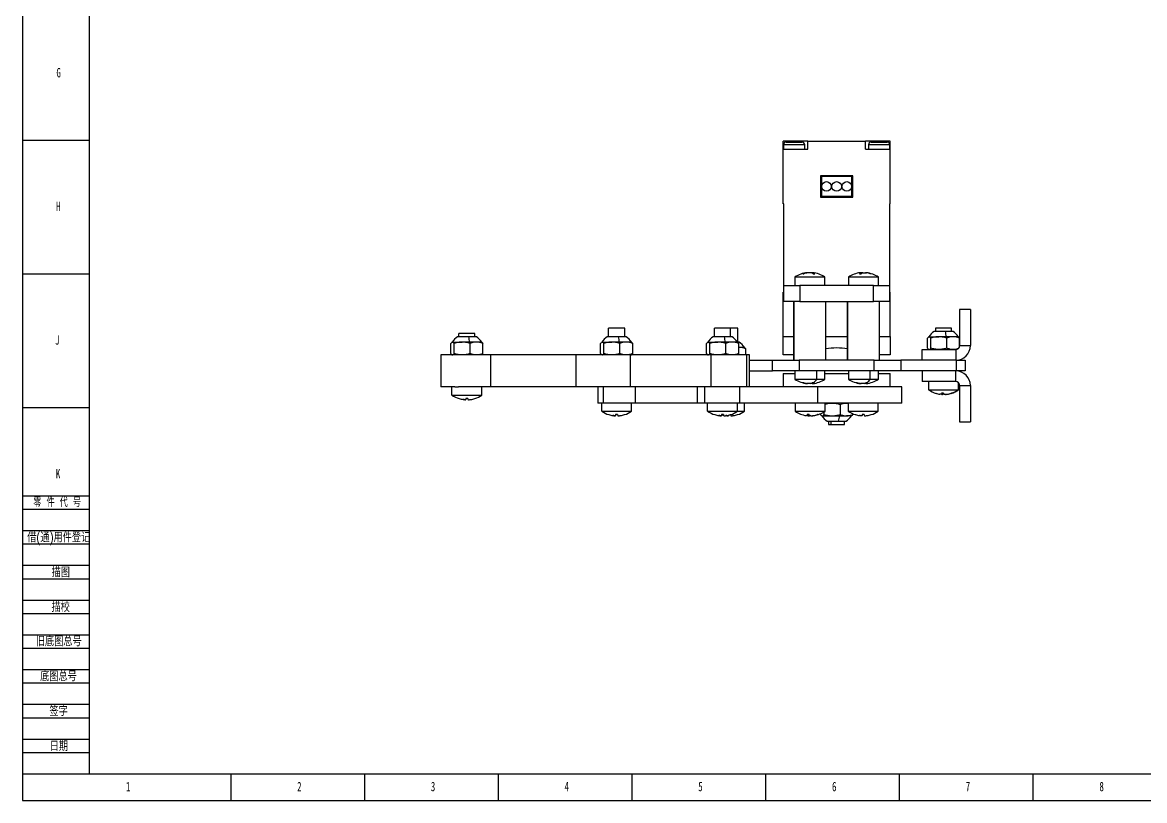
# Model space of a CAD drawing. Header units: millimetres. Extents: x 0 to 841, y 0 to 594.
# Drawn here: x 0 to 419.6, y 0 to 291.1 of the extents above; entities that cross this region are included whole.
import ezdxf

# ---------------------------------------------------------------- set-up
doc = ezdxf.new("R2010")
doc.units = ezdxf.units.MM
doc.layers.add('10', color=7, linetype='Continuous')
doc.layers.add('5', color=7, linetype='Continuous')
doc.styles.add('SLDTEXTSTYLE0', font='TXT', dxfattribs={"width": 0.7, "bigfont": 'bigfont'})
doc.styles.add('SLDTEXTSTYLE2', font='TXT', dxfattribs={"width": 0.614286, "bigfont": 'bigfont'})
doc.styles.add('SLDTEXTSTYLE4', font='TXT', dxfattribs={"width": 0.7})

msp = doc.modelspace()

# ---------------------------------------------------------------- linework, layer by layer
at = {"color": 7, "linetype": 'Continuous', "lineweight": 25}
for p, q in [((284.45, 243.7), (284.45, 246.7)), ((293.69, 246.7), (284.45, 246.7)), ((284.45, 223.2), (284.45, 243.7)), ((284.45, 243.7), (293.69, 243.7)), ((284.53, 245.3), (284.53, 243.7)), ((285.53, 246.3), (285.59, 246.3)), ((285.59, 246.3), (285.59, 246.3)), ((285.59, 246.3), (285.64, 246.3)), ((285.64, 246.3), (287.68, 246.3)), ((287.68, 246.3), (287.68, 246.3)), ((287.68, 246.3), (287.73, 246.3)), ((287.73, 246.3), (291.53, 246.3)), ((292.53, 243.7), (292.53, 245.3)), ((293.69, 243.7), (293.69, 246.7)), ((293.69, 246.7), (315.21, 246.7)), ((315.21, 243.7), (315.21, 246.7)), ((324.45, 246.7), (315.21, 246.7)), ((315.21, 243.7), (324.45, 243.7)), ((316.37, 245.3), (316.37, 243.7)), ((317.37, 246.3), (317.48, 246.3)), ((317.48, 246.3), (319.57, 246.3)), ((319.57, 246.3), (321.17, 246.3)), ((321.17, 246.3), (323.27, 246.3)), ((323.27, 246.3), (323.37, 246.3)), ((324.37, 243.7), (324.37, 245.3)), ((324.45, 243.7), (324.45, 246.7)), ((324.45, 223.2), (324.45, 243.7)), ((298.77, 233.39), (298.45, 233.7)), ((310.45, 233.7), (298.45, 233.7)), ((298.45, 233.7), (298.45, 225.7)), ((310.14, 233.39), (298.77, 233.39)), ((298.77, 233.39), (298.77, 226.02)), ((310.14, 233.39), (310.45, 233.7)), ((310.14, 226.02), (310.14, 233.39)), ((310.45, 225.7), (310.45, 233.7)), ((284.65, 223.2), (284.45, 223.2)), ((284.65, 192.7), (284.65, 223.2)), ((298.77, 226.02), (298.45, 225.7)), ((298.45, 225.7), (310.45, 225.7)), ((298.77, 226.02), (310.14, 226.02)), ((310.14, 226.02), (310.45, 225.7)), ((324.25, 223.2), (324.45, 223.2)), ((324.25, 223.2), (324.25, 192.7)), ((293.53, 197.4), (293.53, 197.5)), ((295.38, 197.5), (295.37, 197.22)), ((313.65, 197.05), (313.63, 197.44)), ((288.85, 195.79), (288.85, 192.7)), ((300.05, 195.79), (288.85, 195.79)), ((291.76, 197.05), (292.15, 197.05)), ((295.68, 197.05), (296.32, 197.05)), ((300.05, 192.7), (300.05, 195.79)), ((308.85, 195.79), (308.85, 192.7)), ((319.63, 195.79), (308.85, 195.79)), ((312.98, 197.05), (313.67, 197.05)), ((317.31, 197.05), (317.03, 197.05)), ((320.05, 195.79), (319.63, 195.79)), ((320.05, 192.7), (320.05, 195.79)), ((284.45, 173.63), (284.45, 190.2)), ((284.65, 190.2), (284.45, 190.2)), ((284.65, 186.7), (284.65, 192.7)), ((284.65, 192.7), (290.65, 192.7)), ((290.65, 192.7), (290.65, 186.7)), ((318.25, 192.7), (290.65, 192.7)), ((318.25, 186.7), (318.25, 192.7)), ((318.25, 192.7), (324.25, 192.7)), ((324.25, 192.7), (324.25, 186.7)), ((324.25, 190.2), (324.45, 190.2)), ((324.45, 173.63), (324.45, 190.2)), ((290.65, 186.7), (284.65, 186.7)), ((288.45, 186.7), (288.45, 164.7)), ((288.46, 164.7), (288.46, 186.7)), ((290.65, 186.7), (318.25, 186.7)), ((300.45, 164.7), (300.45, 186.7)), ((308.45, 186.7), (308.45, 164.7)), ((308.46, 164.7), (308.46, 186.7)), ((324.25, 186.7), (318.25, 186.7)), ((320.45, 164.7), (320.45, 186.7)), ((354.45, 183.7), (350.45, 183.7)), ((350.45, 183.7), (350.45, 170.18)), ((354.45, 183.7), (354.45, 170.18)), ((219.2, 173.47), (219.2, 176.7)), ((225.2, 176.7), (219.2, 176.7)), ((225.2, 173.47), (225.2, 176.7)), ((258.82, 173.47), (258.82, 176.7)), ((264.82, 176.7), (258.82, 176.7)), ((264.82, 173.47), (264.82, 176.7)), ((267.45, 176.7), (264.82, 176.7)), ((267.45, 171.47), (267.45, 176.7)), ((341.45, 176.7), (341.45, 175.47)), ((347.43, 176.7), (341.45, 176.7)), ((347.45, 176.7), (347.43, 176.7)), ((347.45, 175.47), (347.45, 176.7)), ((162.75, 173.47), (162.69, 173.47)), ((166.87, 173.47), (162.75, 173.47)), ((163.22, 173.47), (163.22, 174.7)), ((169.22, 174.7), (163.22, 174.7)), ((169.75, 173.47), (166.87, 173.47)), ((169.22, 173.47), (169.22, 174.7)), ((218.73, 173.47), (218.66, 173.47)), ((222.85, 173.47), (218.73, 173.47)), ((225.73, 173.47), (222.85, 173.47)), ((258.35, 173.47), (258.29, 173.47)), ((262.48, 173.47), (258.35, 173.47)), ((265.36, 173.47), (262.48, 173.47)), ((284.45, 173.63), (288.45, 173.63)), ((284.45, 166.7), (284.45, 173.63)), ((300.45, 173.63), (308.45, 173.63)), ((320.45, 173.63), (324.45, 173.63)), ((324.45, 173.63), (324.45, 166.7)), ((338.46, 173.01), (338.75, 173.37)), ((338.46, 169.19), (338.46, 173.01)), ((338.95, 173.5), (338.84, 173.44)), ((338.86, 173.42), (339.05, 173.5)), ((339.05, 173.5), (338.95, 173.5)), ((339.05, 173.5), (342.63, 173.5)), ((339.64, 169.19), (339.64, 173.01)), ((340.98, 175.47), (340.92, 175.47)), ((345.11, 175.47), (340.98, 175.47)), ((345.47, 173.5), (342.63, 173.5)), ((347.99, 175.47), (345.11, 175.47)), ((348.04, 173.5), (345.47, 173.5)), ((345.63, 169.19), (345.63, 173.01)), ((349.95, 173.5), (348.04, 173.5)), ((350.06, 173.44), (349.95, 173.5)), ((350.45, 170.04), (350.45, 173.01)), ((160.23, 171.01), (160.52, 171.37)), ((160.23, 167.19), (160.23, 171.01)), ((160.72, 171.5), (160.61, 171.44)), ((160.62, 171.42), (160.81, 171.5)), ((160.81, 171.5), (160.72, 171.5)), ((160.81, 171.5), (164.4, 171.5)), ((161.4, 167.19), (161.4, 171.01)), ((167.24, 171.5), (164.4, 171.5)), ((169.8, 171.5), (167.24, 171.5)), ((167.4, 167.19), (167.4, 171.01)), ((171.72, 171.5), (169.8, 171.5)), ((171.83, 171.44), (171.72, 171.5)), ((172.21, 167.19), (172.21, 171.01)), ((216.2, 171.01), (216.5, 171.37)), ((216.2, 167.19), (216.2, 171.01)), ((216.7, 171.5), (216.59, 171.44)), ((216.6, 171.42), (216.79, 171.5)), ((216.79, 171.5), (216.7, 171.5)), ((216.79, 171.5), (220.38, 171.5)), ((217.38, 167.19), (217.38, 171.01)), ((223.22, 171.5), (220.38, 171.5)), ((225.78, 171.5), (223.22, 171.5)), ((223.37, 167.19), (223.37, 171.01)), ((227.7, 171.5), (225.78, 171.5)), ((227.81, 171.44), (227.7, 171.5)), ((228.19, 167.19), (228.19, 171.01)), ((255.83, 171.01), (256.12, 171.37)), ((255.83, 167.19), (255.83, 171.01)), ((256.32, 171.5), (256.21, 171.44)), ((256.23, 171.42), (256.42, 171.5)), ((256.42, 171.5), (256.32, 171.5)), ((256.42, 171.5), (260, 171.5)), ((257.01, 167.19), (257.01, 171.01)), ((262.84, 171.5), (260, 171.5)), ((265.41, 171.5), (262.84, 171.5)), ((263, 167.19), (263, 171.01)), ((267.32, 171.5), (265.41, 171.5)), ((267.43, 171.44), (267.32, 171.5)), ((267.99, 171.47), (267.38, 171.47)), ((267.82, 167.19), (267.82, 171.01)), ((268.04, 169.5), (267.82, 169.48)), ((268.04, 169.5), (267.82, 169.5)), ((269.95, 169.5), (268.04, 169.5)), ((270.06, 169.44), (269.95, 169.5)), ((270.45, 166.7), (270.45, 169.01)), ((336.45, 168.7), (348.98, 168.7)), ((336.45, 164.7), (336.45, 168.7)), ((338.84, 168.77), (338.95, 168.7)), ((348.98, 168.7), (348.98, 164.7)), ((350.45, 170.18), (354.45, 170.18)), ((156.5, 166.7), (156.5, 154.7)), ((174.96, 166.7), (156.5, 166.7)), ((160.61, 166.77), (160.72, 166.7)), ((171.72, 166.7), (171.83, 166.77)), ((174.96, 166.7), (174.96, 154.7)), ((206.88, 166.7), (174.96, 166.7)), ((206.88, 166.7), (206.88, 154.7)), ((227.21, 166.7), (206.88, 166.7)), ((216.59, 166.77), (216.7, 166.7)), ((227.21, 166.7), (227.21, 154.7)), ((257.48, 166.7), (227.21, 166.7)), ((227.7, 166.7), (227.81, 166.77)), ((256.21, 166.77), (256.32, 166.7)), ((257.48, 154.7), (257.48, 166.7)), ((270.83, 166.7), (257.48, 166.7)), ((267.32, 166.7), (267.43, 166.77)), ((270.83, 154.7), (270.83, 166.7)), ((271.82, 166.7), (270.83, 166.7)), ((271.82, 154.7), (271.82, 166.7)), ((271.82, 164.7), (280.45, 164.7)), ((280.45, 160.7), (280.45, 164.7)), ((280.45, 164.7), (290.45, 164.7)), ((288.45, 166.7), (284.45, 166.7)), ((290.45, 164.7), (290.45, 160.7)), ((318.45, 164.7), (290.45, 164.7)), ((318.45, 160.7), (318.45, 164.7)), ((318.45, 164.7), (328.45, 164.7)), ((324.45, 166.7), (320.45, 166.7)), ((328.45, 164.7), (328.45, 160.7)), ((349.21, 164.7), (328.45, 164.7)), ((349.21, 160.7), (349.21, 164.7)), ((349.21, 164.7), (352.45, 164.7)), ((352.45, 164.7), (352.45, 160.7)), ((271.82, 160.7), (280.45, 160.7)), ((290.45, 160.7), (280.45, 160.7)), ((284.45, 159.7), (284.45, 154.7)), ((284.45, 159.7), (288.85, 159.7)), ((288.85, 160.7), (288.85, 157.62)), ((318.45, 160.7), (290.45, 160.7)), ((296.99, 157.62), (296.99, 160.7)), ((300.05, 157.62), (300.05, 160.7)), ((300.09, 159.7), (308.76, 159.7)), ((308.85, 160.7), (308.85, 157.62)), ((316.99, 157.62), (316.99, 160.7)), ((328.45, 160.7), (318.45, 160.7)), ((320.05, 157.62), (320.05, 160.7)), ((320.05, 159.7), (324.45, 159.7)), ((324.45, 154.7), (324.45, 159.7)), ((349.21, 160.7), (328.45, 160.7)), ((336.45, 160.7), (336.45, 156.7)), ((348.98, 156.7), (348.98, 160.7)), ((352.45, 160.7), (349.21, 160.7)), ((288.85, 157.62), (296.99, 157.62)), ((291.66, 156.35), (292, 156.35)), ((295.32, 156.27), (295.33, 155.94)), ((295.45, 156.35), (295.79, 156.35)), ((295.79, 156.35), (296.12, 156.35)), ((296.99, 157.62), (300.05, 157.62)), ((308.85, 157.62), (316.99, 157.62)), ((311.66, 156.35), (312, 156.35)), ((315.32, 156.27), (315.33, 155.94)), ((315.45, 156.35), (315.79, 156.35)), ((315.79, 156.35), (316.12, 156.35)), ((316.99, 157.62), (320.05, 157.62)), ((348.98, 156.7), (336.45, 156.7)), ((338.85, 156.7), (338.85, 153.62)), ((350.05, 153.62), (350.05, 156.24)), ((161.74, 154.7), (156.5, 154.7)), ((160.62, 151.62), (160.62, 154.7)), ((160.62, 151.62), (171.82, 151.62)), ((161.74, 154.7), (163.05, 154.7)), ((174.96, 154.7), (163.05, 154.7)), ((171.82, 151.62), (171.82, 154.7)), ((206.88, 154.7), (174.96, 154.7)), ((227.21, 154.7), (206.88, 154.7)), ((215.2, 154.7), (215.2, 148.7)), ((217.27, 148.7), (217.27, 154.7)), ((257.48, 154.7), (227.21, 154.7)), ((229.2, 148.7), (229.2, 154.7)), ((252.31, 154.7), (252.31, 148.7)), ((255.06, 154.7), (255.06, 148.7)), ((270.45, 154.7), (257.48, 154.7)), ((268.15, 154.7), (268.15, 148.7)), ((297.33, 154.7), (270.45, 154.7)), ((297.33, 154.7), (297.33, 148.7)), ((328.83, 154.7), (297.33, 154.7)), ((328.83, 148.7), (328.83, 154.7)), ((338.85, 153.62), (350, 153.62)), ((344.43, 152.35), (343.69, 152.35)), ((343.89, 151.94), (343.9, 152.35)), ((347.39, 152.35), (347.32, 152.35)), ((347.42, 152.35), (347.39, 152.35)), ((350, 153.62), (350.05, 153.62)), ((350.45, 155.23), (354.45, 155.23)), ((350.45, 155.23), (350.45, 141.7)), ((354.45, 155.23), (354.45, 141.7)), ((163.26, 150.35), (163.28, 150.35)), ((166.59, 150.35), (165.85, 150.35)), ((169.18, 150.35), (169.16, 150.35)), ((217.27, 148.7), (215.2, 148.7)), ((216.6, 145.62), (216.6, 148.7)), ((229.2, 148.7), (217.27, 148.7)), ((227.8, 145.62), (227.8, 148.7)), ((252.31, 148.7), (229.2, 148.7)), ((255.06, 148.7), (252.31, 148.7)), ((268.15, 148.7), (255.06, 148.7)), ((256.22, 145.62), (256.22, 148.7)), ((267.42, 145.62), (267.42, 148.7)), ((297.33, 148.7), (268.15, 148.7)), ((270.05, 145.62), (270.05, 148.7)), ((288.91, 148.7), (288.91, 145.62)), ((328.83, 148.7), (297.33, 148.7)), ((300.11, 145.62), (300.11, 148.7)), ((305.76, 148.21), (305.76, 144.39)), ((308.12, 148.7), (308.8, 148.63)), ((308.8, 148.7), (308.8, 145.62)), ((320, 145.62), (320, 148.7)), ((216.6, 145.62), (227.8, 145.62)), ((219.23, 144.35), (219.26, 144.35)), ((222.57, 144.35), (221.82, 144.35)), ((225.16, 144.35), (225.14, 144.35)), ((256.22, 145.62), (267.42, 145.62)), ((258.86, 144.35), (258.88, 144.35)), ((262.2, 144.35), (261.45, 144.35)), ((264.79, 144.35), (264.76, 144.35)), ((267.42, 144.35), (267.39, 144.35)), ((267.42, 145.62), (270.05, 145.62)), ((288.91, 145.62), (300.11, 145.62)), ((294.17, 144.35), (293.44, 144.35)), ((293.79, 144.01), (293.81, 143.98)), ((293.82, 143.98), (293.84, 144.35)), ((294.51, 144.03), (294.47, 144.01)), ((297.45, 144.35), (297.27, 144.35)), ((298.42, 144.7), (298.42, 144.39)), ((298.83, 143.97), (298.95, 143.9)), ((298.95, 143.9), (299.07, 143.9)), ((299.07, 143.9), (302.74, 143.9)), ((299.72, 145.37), (299.72, 144.39)), ((302.74, 143.9), (305.58, 143.9)), ((305.58, 143.9), (308.12, 143.9)), ((309.95, 143.9), (308.12, 143.9)), ((308.8, 145.62), (320, 145.62)), ((309.95, 143.9), (310.08, 143.98)), ((310.49, 144.7), (310.49, 144.39)), ((311.44, 144.35), (311.46, 144.35)), ((314.77, 144.35), (314.03, 144.35)), ((317.36, 144.35), (317.34, 144.35)), ((300.92, 141.94), (301, 141.94)), ((301, 141.94), (305.18, 141.94)), ((301.45, 141.94), (301.45, 140.7)), ((301.45, 140.7), (302.24, 140.7)), ((302.24, 140.7), (307.45, 140.7)), ((305.18, 141.94), (307.99, 141.94)), ((307.45, 140.7), (307.45, 141.94)), ((350.45, 141.7), (354.45, 141.7))]:
    msp.add_line(p, q, dxfattribs=at)
at = {"color": 8, "linetype": 'Continuous', "lineweight": 25}
for p, q in [((292.53, 245.3), (284.53, 245.3)), ((324.37, 245.3), (316.37, 245.3)), ((293.05, 197.32), (293.05, 197.4)), ((295.52, 197.14), (295.53, 197.39)), ((313.57, 197.05), (313.56, 197.39)), ((315.9, 197.34), (315.9, 197.4)), ((347.43, 175.47), (347.43, 176.7)), ((293.02, 156.07), (293.02, 156.01)), ((295.43, 156.34), (295.44, 156.01)), ((313.02, 156.07), (313.02, 156.01)), ((315.43, 156.34), (315.44, 156.01)), ((350, 153.62), (350, 156.29)), ((343.89, 152.35), (343.88, 152.01)), ((344.28, 152.35), (344.26, 152.01)), ((345.9, 152.03), (345.9, 152.01)), ((293.81, 144.35), (293.79, 144.01)), ((294.47, 144.06), (294.47, 144.01)), ((295.97, 144.04), (295.97, 144.01)), ((302.24, 141.94), (302.24, 140.7))]:
    msp.add_line(p, q, dxfattribs=at)
at = {"color": 7, "linetype": 'Continuous', "lineweight": 25, "flags": 128}
for points in [[(165.85, 150.35), (165.84, 150.3), (165.84, 150.24), (165.84, 150.2), (165.84, 150.15), (165.84, 150.11), (165.84, 150.07), (165.84, 150.04), (165.83, 150.01)], [(166.59, 150.35), (166.59, 150.3), (166.6, 150.24), (166.6, 150.2), (166.6, 150.15), (166.6, 150.11), (166.6, 150.07), (166.6, 150.04), (166.6, 150.01)], [(221.82, 144.35), (221.82, 144.3), (221.82, 144.24), (221.82, 144.2), (221.82, 144.15), (221.82, 144.11), (221.81, 144.07), (221.81, 144.04), (221.81, 144.01)], [(222.57, 144.35), (222.57, 144.3), (222.57, 144.24), (222.58, 144.2), (222.58, 144.15), (222.58, 144.11), (222.58, 144.07), (222.58, 144.04), (222.58, 144.01)], [(261.45, 144.35), (261.45, 144.3), (261.45, 144.24), (261.44, 144.2), (261.44, 144.15), (261.44, 144.11), (261.44, 144.07), (261.44, 144.04), (261.44, 144.01)], [(262.2, 144.35), (262.2, 144.3), (262.2, 144.24), (262.2, 144.2), (262.2, 144.15), (262.2, 144.11), (262.21, 144.07), (262.21, 144.04), (262.21, 144.01)], [(264.07, 144.17), (264.07, 144.15), (264.07, 144.11), (264.07, 144.07), (264.07, 144.04), (264.07, 144.01)], [(264.83, 144.35), (264.83, 144.3), (264.83, 144.24), (264.83, 144.2), (264.83, 144.15), (264.84, 144.11), (264.84, 144.07), (264.84, 144.04), (264.84, 144.01)], [(314.03, 144.35), (314.03, 144.3), (314.02, 144.24), (314.02, 144.2), (314.02, 144.15), (314.02, 144.11), (314.02, 144.07), (314.02, 144.04), (314.02, 144.01)], [(314.77, 144.35), (314.78, 144.3), (314.78, 144.24), (314.78, 144.2), (314.78, 144.15), (314.78, 144.11), (314.78, 144.07), (314.79, 144.04), (314.79, 144.01)]]:
    msp.add_lwpolyline(points, dxfattribs=at)
at = {"color": 7, "linetype": 'Continuous', "lineweight": 25}
for centre in [(300.65, 229.7), (304.45, 229.7), (308.25, 229.7)]:
    msp.add_circle(centre, 1.8, dxfattribs=at)
for centre, radius, start, end in [((285.53, 245.3), 1, 90, 180), ((291.53, 245.3), 1, 0, 90), ((317.37, 245.3), 1, 90, 180), ((323.37, 245.3), 1, 0, 90), ((294.45, 187.5), 10, 95.9324, 124.0558), ((294.26, 190.2), 7.3, 99.5413, 110.0699), ((294.71, 189.93), 7.56, 99.4517, 109.7465), ((293.96, 194.09), 3.43, 59.8514, 74.6324), ((294.45, 187.5), 10, 55.9442, 84.0879), ((294.66, 194.3), 3.21, 59.0124, 74.4313), ((314.45, 187.5), 10, 96.7901, 124.0558), ((314.3, 195.49), 2.04, 111.3744, 130.1602), ((315.06, 195.32), 2.22, 110.9434, 128.7111), ((314.28, 188.75), 8.75, 71.6881, 81.292), ((314.45, 187.5), 10, 55.9442, 83.3414), ((314.6, 188.96), 8.54, 71.486, 81.237), ((166.22, 167.96), 6.54, 122.6803, 147.2209), ((154.48, 170.15), 12.83, 6.0556, 14.9871), ((166.22, 167.96), 6.54, 32.7791, 57.3197), ((222.2, 167.96), 6.54, 122.6803, 147.2209), ((210.46, 170.15), 12.83, 6.0557, 14.9869), ((222.2, 167.96), 6.54, 32.7791, 57.3197), ((261.82, 167.96), 6.54, 122.6803, 147.2209), ((250.08, 170.15), 12.83, 6.0564, 14.9862), ((261.82, 167.96), 6.54, 32.7791, 57.3197), ((344.45, 169.96), 6.54, 122.6803, 147.2209), ((332.72, 172.15), 12.83, 6.0554, 14.9873), ((344.45, 169.96), 6.54, 32.7791, 57.3197), ((264.45, 165.96), 6.54, 32.7791, 57.3197), ((348.98, 170.18), 5.47, 270, 0), ((348.98, 170.18), 1.47, 270, 0), ((348.98, 155.23), 5.47, 0, 90), ((294.45, 165.9), 10, 235.9442, 263.7426), ((294.29, 163.93), 8.02, 250.8691, 260.8542), ((294.66, 164.11), 8.2, 251.0505, 260.8871), ((293.9, 158.66), 2.78, 287.5617, 303.8741), ((294.65, 158.41), 2.52, 288.1307, 305.4299), ((294.45, 165.9), 10, 276.2715, 304.0558), ((293.07, 160.12), 4.65, 305.9228, 327.4741), ((314.45, 165.9), 10, 235.9442, 263.7426), ((314.29, 163.93), 8.02, 250.8694, 260.8539), ((314.66, 164.11), 8.2, 251.0506, 260.8872), ((313.9, 158.66), 2.78, 287.5632, 303.8737), ((314.65, 158.41), 2.52, 288.1296, 305.431), ((314.45, 165.9), 10, 276.2715, 304.0558), ((313.07, 160.12), 4.65, 305.9239, 327.4737), ((348.98, 155.23), 1.47, 0, 90), ((166.22, 159.9), 10, 235.9442, 252.7623), ((166.22, 159.9), 10, 287.2377, 304.0558), ((344.45, 161.9), 10, 235.9442, 253.8876), ((344.4, 161.7), 9.79, 252.7399, 261.8481), ((344.78, 152.75), 1.17, 200.0403, 219.4387), ((343.5, 152.72), 1.05, 317.1953, 332.2056), ((345.6, 152.86), 1.28, 203.521, 221.7589), ((344.4, 161.78), 9.87, 278.1354, 287.1972), ((344.51, 161.7), 9.79, 278.1519, 287.2601), ((344.45, 161.9), 10, 286.1124, 304.0558), ((344.44, 161.77), 9.87, 287.3969, 304.3126), ((166.22, 159.92), 10, 252.9225, 261.9319), ((166.22, 159.91), 10, 278.068, 287.0776), ((222.2, 153.9), 10, 235.9442, 252.7623), ((222.2, 153.91), 10, 252.9224, 261.932), ((222.2, 153.92), 10.01, 278.0681, 287.0774), ((222.2, 153.9), 10, 287.2377, 304.0558), ((261.82, 153.9), 10, 235.9442, 252.7623), ((261.8, 153.86), 9.95, 252.8677, 261.8432), ((261.82, 153.91), 10, 252.9222, 261.9322), ((264.45, 153.92), 10.01, 252.9228, 257.0069), ((260.04, 144.71), 1.64, 334.7054, 346.0477), ((263.26, 144.57), 1.27, 196.7225, 206.2126), ((261.82, 153.92), 10.01, 278.0683, 287.0772), ((261.85, 153.86), 9.95, 282.9157, 287.1329), ((261.82, 153.9), 10, 287.2377, 304.0558), ((264.46, 153.91), 10, 278.0679, 287.0776), ((264.45, 153.9), 10, 287.2377, 304.0558), ((294.51, 153.9), 10, 235.9442, 261.9543), ((294.51, 145.1), 1.3, 215.1188, 236.8214), ((295.31, 145.23), 1.44, 217.6369, 237.9325), ((294.4, 153.45), 9.54, 278.2945, 287.5042), ((294.6, 153.32), 9.41, 278.3255, 287.6191), ((294.51, 153.9), 10, 279.3901, 304.0558), ((304.45, 147.44), 6.54, 212.7791, 237.3197), ((293.92, 145.27), 11.74, 343.4987, 353.2953), ((304.45, 147.44), 6.54, 302.6803, 327.2209), ((314.4, 153.9), 10, 235.9442, 252.7623), ((314.4, 153.92), 10.01, 252.9226, 261.9318), ((314.4, 153.91), 10, 278.0679, 287.0776), ((314.4, 153.9), 10, 287.2377, 304.0558)]:
    msp.add_arc(centre, radius, start, end, dxfattribs=at)
msp.add_ellipse((304.45, 162.08), major_axis=(12.5, 0), ratio=0.57735, start_param=1.245067, end_param=1.896526, dxfattribs=at)
for points, knots in [([(293.52, 197.45), (293.52, 197.45), (293.54, 197.46), (293.44, 197.45), (293.27, 197.43), (293.12, 197.41), (293.05, 197.4)], [0, 0, 0, 0, 0.116676, 0.446253, 0.774257, 1, 1, 1, 1]), ([(294.87, 197.39), (294.8, 197.41), (294.66, 197.44), (294.35, 197.46), (294.01, 197.45), (293.7, 197.43), (293.53, 197.41), (293.47, 197.4)], [0, 0, 0, 0, 0.214785, 0.429923, 0.64262, 0.854312, 1, 1, 1, 1]), ([(295.37, 197.4), (295.29, 197.42), (295.11, 197.44), (294.9, 197.45), (294.78, 197.45)], [0, 0, 0, 0, 0.439027, 1, 1, 1, 1]), ([(295.38, 197.45), (295.4, 197.46), (295.42, 197.46), (295.48, 197.45), (295.49, 197.45)], [0, 0, 0, 0, 0.964729, 1, 1, 1, 1]), ([(295.53, 197.39), (295.47, 197.41), (295.38, 197.43), (295.39, 197.44), (295.39, 197.45)], [0, 0, 0, 0, 0.605663, 1, 1, 1, 1]), ([(313.56, 197.39), (313.59, 197.41), (313.65, 197.44), (313.61, 197.46), (313.48, 197.46), (313.33, 197.44), (313.27, 197.43)], [0, 0, 0, 0, 0.269525, 0.539499, 0.806409, 1, 1, 1, 1]), ([(314.22, 197.45), (314.21, 197.45), (314.11, 197.46), (313.9, 197.45), (313.71, 197.44), (313.63, 197.43)], [0, 0, 0, 0, 0.068921, 0.619983, 1, 1, 1, 1]), ([(314.27, 197.39), (314.32, 197.41), (314.43, 197.44), (314.71, 197.46), (315.04, 197.45), (315.35, 197.43), (315.53, 197.41), (315.6, 197.4)], [0, 0, 0, 0, 0.214782, 0.429926, 0.642622, 0.854312, 1, 1, 1, 1]), ([(315.9, 197.4), (315.8, 197.41), (315.6, 197.44), (315.39, 197.46), (315.28, 197.46), (315.29, 197.44), (315.29, 197.44)], [0, 0, 0, 0, 0.286907, 0.574366, 0.858612, 1, 1, 1, 1]), ([(339.05, 173.5), (339.15, 173.48), (339.35, 173.43), (339.54, 173.15), (339.64, 173.01)], [0, 0, 0, 0, 0.501959, 1, 1, 1, 1]), ([(342.63, 173.5), (342.13, 173.48), (341.11, 173.43), (340.13, 173.15), (339.64, 173.01)], [0, 0, 0, 0, 0.5002507, 1, 1, 1, 1]), ([(345.63, 173.01), (345.12, 173.15), (344.13, 173.43), (343.12, 173.48), (342.63, 173.5)], [0, 0, 0, 0, 0.523255, 1, 1, 1, 1]), ([(348.04, 173.5), (347.63, 173.48), (346.82, 173.43), (346.03, 173.15), (345.63, 173.01)], [0, 0, 0, 0, 0.50025, 1, 1, 1, 1]), ([(350.45, 173.01), (350.03, 173.15), (349.24, 173.43), (348.43, 173.48), (348.04, 173.5)], [0, 0, 0, 0, 0.5232582, 1, 1, 1, 1]), ([(350.05, 173.42), (350.08, 173.4), (350.22, 173.36), (350.35, 173.16), (350.45, 173.01)], [0, 0, 0, 0, 0.2679831, 1, 1, 1, 1]), ([(160.81, 171.5), (160.91, 171.48), (161.11, 171.43), (161.31, 171.15), (161.4, 171.01)], [0, 0, 0, 0, 0.501959, 1, 1, 1, 1]), ([(164.4, 171.5), (163.89, 171.48), (162.88, 171.43), (161.89, 171.15), (161.4, 171.01)], [0, 0, 0, 0, 0.500252, 1, 1, 1, 1]), ([(167.4, 171.01), (166.88, 171.15), (165.9, 171.43), (164.88, 171.48), (164.4, 171.5)], [0, 0, 0, 0, 0.523259, 1, 1, 1, 1]), ([(169.8, 171.5), (169.4, 171.48), (168.58, 171.43), (167.79, 171.15), (167.4, 171.01)], [0, 0, 0, 0, 0.500251, 1, 1, 1, 1]), ([(172.21, 171.01), (171.8, 171.15), (171.01, 171.43), (170.19, 171.48), (169.8, 171.5)], [0, 0, 0, 0, 0.52326, 1, 1, 1, 1]), ([(171.81, 171.42), (171.85, 171.4), (171.99, 171.36), (172.12, 171.16), (172.21, 171.01)], [0, 0, 0, 0, 0.267983, 1, 1, 1, 1]), ([(216.79, 171.5), (216.89, 171.48), (217.09, 171.43), (217.29, 171.15), (217.38, 171.01)], [0, 0, 0, 0, 0.501958, 1, 1, 1, 1]), ([(220.38, 171.5), (219.87, 171.48), (218.85, 171.43), (217.87, 171.15), (217.38, 171.01)], [0, 0, 0, 0, 0.500251, 1, 1, 1, 1]), ([(223.37, 171.01), (222.86, 171.15), (221.88, 171.43), (220.86, 171.48), (220.38, 171.5)], [0, 0, 0, 0, 0.523259, 1, 1, 1, 1]), ([(225.78, 171.5), (225.37, 171.48), (224.56, 171.43), (223.77, 171.15), (223.37, 171.01)], [0, 0, 0, 0, 0.500251, 1, 1, 1, 1]), ([(228.19, 171.01), (227.78, 171.15), (226.99, 171.43), (226.17, 171.48), (225.78, 171.5)], [0, 0, 0, 0, 0.523258, 1, 1, 1, 1]), ([(227.79, 171.42), (227.83, 171.4), (227.96, 171.36), (228.09, 171.16), (228.19, 171.01)], [0, 0, 0, 0, 0.267982, 1, 1, 1, 1]), ([(256.42, 171.5), (256.52, 171.48), (256.72, 171.43), (256.91, 171.15), (257.01, 171.01)], [0, 0, 0, 0, 0.5019577, 1, 1, 1, 1]), ([(260, 171.5), (259.5, 171.48), (258.48, 171.43), (257.5, 171.15), (257.01, 171.01)], [0, 0, 0, 0, 0.500252, 1, 1, 1, 1]), ([(263, 171.01), (262.49, 171.15), (261.5, 171.43), (260.49, 171.48), (260, 171.5)], [0, 0, 0, 0, 0.52326, 1, 1, 1, 1]), ([(265.41, 171.5), (265, 171.48), (264.18, 171.43), (263.39, 171.15), (263, 171.01)], [0, 0, 0, 0, 0.500252, 1, 1, 1, 1]), ([(267.82, 171.01), (267.4, 171.15), (266.61, 171.43), (265.8, 171.48), (265.41, 171.5)], [0, 0, 0, 0, 0.523258, 1, 1, 1, 1]), ([(267.42, 171.42), (267.45, 171.4), (267.59, 171.36), (267.72, 171.16), (267.82, 171.01)], [0, 0, 0, 0, 0.26798, 1, 1, 1, 1]), ([(270.45, 169.01), (270.03, 169.15), (269.24, 169.43), (268.43, 169.48), (268.04, 169.5)], [0, 0, 0, 0, 0.523258, 1, 1, 1, 1]), ([(270.05, 169.42), (270.08, 169.4), (270.22, 169.36), (270.35, 169.16), (270.45, 169.01)], [0, 0, 0, 0, 0.2679831, 1, 1, 1, 1]), ([(338.46, 169.19), (338.56, 169.05), (338.69, 168.85), (338.82, 168.8), (338.86, 168.79)], [0, 0, 0, 0, 0.737358, 1, 1, 1, 1]), ([(339.05, 168.7), (339.15, 168.73), (339.35, 168.78), (339.54, 169.06), (339.64, 169.19)], [0, 0, 0, 0, 0.501958, 1, 1, 1, 1]), ([(342.63, 168.7), (342.13, 168.73), (341.11, 168.78), (340.13, 169.06), (339.64, 169.19)], [0, 0, 0, 0, 0.50025, 1, 1, 1, 1]), ([(345.63, 169.19), (345.14, 169.06), (344.16, 168.78), (343.14, 168.73), (342.63, 168.7)], [0, 0, 0, 0, 0.500378, 1, 1, 1, 1]), ([(348.04, 168.7), (347.63, 168.73), (346.82, 168.78), (346.03, 169.06), (345.63, 169.19)], [0, 0, 0, 0, 0.500249, 1, 1, 1, 1]), ([(349.83, 169.01), (349.64, 168.94), (349.05, 168.75), (348.45, 168.72), (348.04, 168.7)], [0, 0, 0, 0, 0.325867, 1, 1, 1, 1]), ([(160.23, 167.19), (160.32, 167.05), (160.45, 166.85), (160.59, 166.8), (160.62, 166.79)], [0, 0, 0, 0, 0.737359, 1, 1, 1, 1]), ([(160.81, 166.7), (160.91, 166.73), (161.11, 166.78), (161.31, 167.06), (161.4, 167.19)], [0, 0, 0, 0, 0.501959, 1, 1, 1, 1]), ([(164.4, 166.7), (163.89, 166.73), (162.88, 166.78), (161.89, 167.06), (161.4, 167.19)], [0, 0, 0, 0, 0.500252, 1, 1, 1, 1]), ([(167.4, 167.19), (166.91, 167.06), (165.92, 166.78), (164.91, 166.73), (164.4, 166.7)], [0, 0, 0, 0, 0.5003781, 1, 1, 1, 1]), ([(169.8, 166.7), (169.4, 166.73), (168.58, 166.78), (167.79, 167.06), (167.4, 167.19)], [0, 0, 0, 0, 0.500251, 1, 1, 1, 1]), ([(172.21, 167.19), (171.82, 167.06), (171.03, 166.78), (170.21, 166.73), (169.8, 166.7)], [0, 0, 0, 0, 0.50038, 1, 1, 1, 1]), ([(171.82, 166.79), (171.85, 166.8), (171.99, 166.85), (172.12, 167.05), (172.21, 167.19)], [0, 0, 0, 0, 0.263891, 1, 1, 1, 1]), ([(216.2, 167.19), (216.3, 167.05), (216.43, 166.85), (216.57, 166.8), (216.6, 166.79)], [0, 0, 0, 0, 0.737359, 1, 1, 1, 1]), ([(216.79, 166.7), (216.89, 166.73), (217.09, 166.78), (217.29, 167.06), (217.38, 167.19)], [0, 0, 0, 0, 0.501958, 1, 1, 1, 1]), ([(220.38, 166.7), (219.87, 166.73), (218.85, 166.78), (217.87, 167.06), (217.38, 167.19)], [0, 0, 0, 0, 0.500251, 1, 1, 1, 1]), ([(223.37, 167.19), (222.88, 167.06), (221.9, 166.78), (220.89, 166.73), (220.38, 166.7)], [0, 0, 0, 0, 0.500379, 1, 1, 1, 1]), ([(225.78, 166.7), (225.37, 166.73), (224.56, 166.78), (223.77, 167.06), (223.37, 167.19)], [0, 0, 0, 0, 0.500251, 1, 1, 1, 1]), ([(228.19, 167.19), (227.8, 167.06), (227.01, 166.78), (226.19, 166.73), (225.78, 166.7)], [0, 0, 0, 0, 0.500378, 1, 1, 1, 1]), ([(227.79, 166.79), (227.83, 166.8), (227.96, 166.85), (228.09, 167.05), (228.19, 167.19)], [0, 0, 0, 0, 0.26389, 1, 1, 1, 1]), ([(255.83, 167.19), (255.93, 167.05), (256.06, 166.85), (256.19, 166.8), (256.23, 166.79)], [0, 0, 0, 0, 0.737357, 1, 1, 1, 1]), ([(256.42, 166.7), (256.52, 166.73), (256.72, 166.78), (256.91, 167.06), (257.01, 167.19)], [0, 0, 0, 0, 0.5019577, 1, 1, 1, 1]), ([(260, 166.7), (259.5, 166.73), (258.48, 166.78), (257.5, 167.06), (257.01, 167.19)], [0, 0, 0, 0, 0.500252, 1, 1, 1, 1]), ([(263, 167.19), (262.51, 167.06), (261.53, 166.78), (260.51, 166.73), (260, 166.7)], [0, 0, 0, 0, 0.500378, 1, 1, 1, 1]), ([(265.41, 166.7), (265, 166.73), (264.18, 166.78), (263.39, 167.06), (263, 167.19)], [0, 0, 0, 0, 0.500252, 1, 1, 1, 1]), ([(267.82, 167.19), (267.42, 167.06), (266.63, 166.78), (265.82, 166.73), (265.41, 166.7)], [0, 0, 0, 0, 0.500377, 1, 1, 1, 1]), ([(267.42, 166.79), (267.46, 166.8), (267.59, 166.85), (267.72, 167.05), (267.82, 167.19)], [0, 0, 0, 0, 0.26389, 1, 1, 1, 1]), ([(293.02, 156.01), (293.08, 156), (293.19, 155.98), (293.38, 155.96), (293.55, 155.94), (293.56, 155.96), (293.57, 155.96)], [0, 0, 0, 0, 0.185948, 0.366659, 0.711812, 1, 1, 1, 1]), ([(294.74, 156.01), (294.71, 156), (294.64, 155.98), (294.45, 155.96), (294.15, 155.94), (293.82, 155.96), (293.55, 155.98), (293.43, 156), (293.37, 156.01)], [0, 0, 0, 0, 0.130424, 0.257254, 0.499739, 0.742286, 0.869288, 1, 1, 1, 1]), ([(295.39, 155.99), (295.32, 155.98), (295.11, 155.96), (294.76, 155.94), (294.56, 155.96), (294.46, 155.96)], [0, 0, 0, 0, 0.247033, 0.646599, 1, 1, 1, 1]), ([(295.55, 155.96), (295.48, 155.96), (295.35, 155.94), (295.32, 155.96), (295.36, 155.98), (295.41, 156), (295.44, 156.01)], [0, 0, 0, 0, 0.295245, 0.637165, 0.816033, 1, 1, 1, 1]), ([(313.02, 156.01), (313.08, 156), (313.19, 155.98), (313.38, 155.96), (313.55, 155.94), (313.56, 155.96), (313.57, 155.96)], [0, 0, 0, 0, 0.185948, 0.366659, 0.711811, 1, 1, 1, 1]), ([(314.74, 156.01), (314.71, 156), (314.64, 155.98), (314.45, 155.96), (314.15, 155.94), (313.82, 155.96), (313.55, 155.98), (313.43, 156), (313.37, 156.01)], [0, 0, 0, 0, 0.13043, 0.25726, 0.499746, 0.742285, 0.869297, 1, 1, 1, 1]), ([(315.39, 155.99), (315.32, 155.98), (315.11, 155.96), (314.76, 155.94), (314.56, 155.96), (314.46, 155.96)], [0, 0, 0, 0, 0.24703, 0.646604, 1, 1, 1, 1]), ([(315.55, 155.96), (315.48, 155.96), (315.35, 155.94), (315.32, 155.96), (315.36, 155.98), (315.41, 156), (315.44, 156.01)], [0, 0, 0, 0, 0.295242, 0.637164, 0.816032, 1, 1, 1, 1]), ([(343.88, 152.01), (343.89, 152), (343.9, 151.98), (343.85, 151.96), (343.7, 151.94), (343.45, 151.96), (343.21, 151.98), (343.08, 152), (343.01, 152.01)], [0, 0, 0, 0, 0.130551, 0.257423, 0.499744, 0.74245, 0.869419, 1, 1, 1, 1]), ([(343.74, 151.96), (343.78, 151.95), (343.95, 151.94), (344.1, 151.96), (344.22, 151.98), (344.25, 152), (344.26, 152.01)], [0, 0, 0, 0, 0.150957, 0.562602, 0.778165, 1, 1, 1, 1]), ([(344.64, 152.01), (344.68, 151.99), (344.75, 151.96), (345.02, 151.95), (345.39, 151.96), (345.66, 151.99), (345.79, 152.01)], [0, 0, 0, 0, 0.250681, 0.499753, 0.749066, 1, 1, 1, 1]), ([(345.17, 151.96), (345.18, 151.95), (345.26, 151.94), (345.46, 151.96), (345.7, 151.98), (345.83, 152), (345.9, 152.01)], [0, 0, 0, 0, 0.1466964, 0.5606879, 0.7772638, 1, 1, 1, 1]), ([(165.83, 150.01), (165.83, 150), (165.82, 149.98), (165.74, 149.96), (165.55, 149.94), (165.27, 149.96), (165.02, 149.98), (164.88, 150), (164.81, 150.01)], [0, 0, 0, 0, 0.130551, 0.257422, 0.499745, 0.742448, 0.869415, 1, 1, 1, 1]), ([(164.81, 150.01), (164.88, 150), (165.02, 149.98), (165.27, 149.96), (165.55, 149.94), (165.74, 149.96), (165.82, 149.98), (165.83, 150), (165.83, 150.01)], [0, 0, 0, 0, 0.1304278, 0.2572592, 0.4997415, 0.742285, 0.8692937, 1, 1, 1, 1]), ([(166.6, 150.01), (166.62, 149.99), (166.65, 149.96), (166.89, 149.95), (167.23, 149.96), (167.49, 149.99), (167.63, 150.01)], [0, 0, 0, 0, 0.250684, 0.499756, 0.749069, 1, 1, 1, 1]), ([(300.11, 148.3), (300.47, 148.4), (301.34, 148.64), (302.23, 148.68), (302.74, 148.7)], [0, 0, 0, 0, 0.42632, 1, 1, 1, 1]), ([(302.74, 148.7), (303.25, 148.68), (304.27, 148.63), (305.26, 148.35), (305.76, 148.21)], [0, 0, 0, 0, 0.500253, 1, 1, 1, 1]), ([(305.76, 148.21), (306.14, 148.35), (306.92, 148.63), (307.72, 148.68), (308.12, 148.7)], [0, 0, 0, 0, 0.5003793, 1, 1, 1, 1]), ([(221.81, 144.01), (221.81, 144), (221.8, 143.98), (221.72, 143.96), (221.53, 143.94), (221.25, 143.96), (221, 143.98), (220.86, 144), (220.79, 144.01)], [0, 0, 0, 0, 0.130549, 0.257423, 0.499745, 0.74245, 0.869417, 1, 1, 1, 1]), ([(220.79, 144.01), (220.86, 144), (221, 143.98), (221.25, 143.96), (221.53, 143.94), (221.72, 143.96), (221.8, 143.98), (221.81, 144), (221.81, 144.01)], [0, 0, 0, 0, 0.13043, 0.257257, 0.499738, 0.742284, 0.869294, 1, 1, 1, 1]), ([(222.58, 144.01), (222.6, 143.99), (222.63, 143.96), (222.86, 143.95), (223.2, 143.96), (223.47, 143.99), (223.6, 144.01)], [0, 0, 0, 0, 0.250682, 0.499754, 0.749068, 1, 1, 1, 1]), ([(261.44, 144.01), (261.43, 144), (261.42, 143.98), (261.34, 143.96), (261.16, 143.94), (260.88, 143.96), (260.62, 143.98), (260.49, 144), (260.42, 144.01)], [0, 0, 0, 0, 0.1305523, 0.2574246, 0.4997487, 0.7424543, 0.8694212, 1, 1, 1, 1]), ([(260.42, 144.01), (260.49, 144), (260.62, 143.98), (260.88, 143.96), (261.16, 143.94), (261.34, 143.96), (261.42, 143.98), (261.43, 144), (261.44, 144.01)], [0, 0, 0, 0, 0.130425, 0.257253, 0.499738, 0.742282, 0.869294, 1, 1, 1, 1]), ([(262.21, 144.01), (262.22, 143.99), (262.26, 143.96), (262.49, 143.95), (262.83, 143.96), (263.1, 143.99), (263.23, 144.01)], [0, 0, 0, 0, 0.250683, 0.499756, 0.74907, 1, 1, 1, 1]), ([(264.07, 144.01), (264.06, 144), (264.06, 143.98), (263.97, 143.96), (263.79, 143.94), (263.51, 143.96), (263.25, 143.98), (263.12, 144), (263.05, 144.01)], [0, 0, 0, 0, 0.130551, 0.257421, 0.499743, 0.742446, 0.869413, 1, 1, 1, 1]), ([(263.05, 144.01), (263.12, 144), (263.25, 143.98), (263.51, 143.96), (263.79, 143.94), (263.97, 143.96), (264.06, 143.98), (264.06, 144), (264.07, 144.01)], [0, 0, 0, 0, 0.1304256, 0.2572617, 0.4997399, 0.7422841, 0.8692942, 1, 1, 1, 1]), ([(264.84, 144.01), (264.86, 143.99), (264.89, 143.96), (265.12, 143.95), (265.46, 143.96), (265.73, 143.99), (265.86, 144.01)], [0, 0, 0, 0, 0.250683, 0.499754, 0.749068, 1, 1, 1, 1]), ([(293.82, 143.97), (293.8, 143.96), (293.75, 143.95), (293.55, 143.95), (293.3, 143.97), (293.12, 144), (293.05, 144.01)], [0, 0, 0, 0, 0.273988, 0.544868, 0.814458, 1, 1, 1, 1]), ([(293.84, 143.96), (293.86, 143.95), (293.99, 143.95), (294.2, 143.95), (294.39, 143.97), (294.45, 144), (294.47, 144.01)], [0, 0, 0, 0, 0.075892, 0.420444, 0.763457, 1, 1, 1, 1]), ([(294.54, 144.01), (294.58, 144), (294.66, 143.97), (294.9, 143.95), (295.21, 143.95), (295.51, 143.97), (295.7, 144), (295.78, 144.01)], [0, 0, 0, 0, 0.214783, 0.429927, 0.642622, 0.854303, 1, 1, 1, 1]), ([(295.25, 143.96), (295.26, 143.96), (295.3, 143.95), (295.47, 143.95), (295.71, 143.97), (295.89, 144), (295.97, 144.01)], [0, 0, 0, 0, 0.115834, 0.44572, 0.774039, 1, 1, 1, 1]), ([(298.42, 144.39), (298.53, 144.25), (298.74, 143.98), (298.96, 143.93), (299.07, 143.9)], [0, 0, 0, 0, 0.501678, 1, 1, 1, 1]), ([(299.07, 143.9), (299.18, 143.93), (299.4, 143.98), (299.62, 144.26), (299.72, 144.39)], [0, 0, 0, 0, 0.501959, 1, 1, 1, 1]), ([(299.72, 144.39), (300.24, 144.25), (301.23, 143.98), (302.25, 143.93), (302.74, 143.9)], [0, 0, 0, 0, 0.523258, 1, 1, 1, 1]), ([(302.74, 143.9), (303.25, 143.93), (304.27, 143.98), (305.26, 144.26), (305.76, 144.39)], [0, 0, 0, 0, 0.500253, 1, 1, 1, 1]), ([(305.76, 144.39), (306.16, 144.25), (306.94, 143.98), (307.74, 143.93), (308.12, 143.9)], [0, 0, 0, 0, 0.523259, 1, 1, 1, 1]), ([(308.12, 143.9), (308.52, 143.93), (309.32, 143.98), (310.1, 144.26), (310.49, 144.39)], [0, 0, 0, 0, 0.500254, 1, 1, 1, 1]), ([(310.07, 144), (310.1, 144.01), (310.25, 144.05), (310.38, 144.25), (310.49, 144.39)], [0, 0, 0, 0, 0.223024, 1, 1, 1, 1]), ([(314.02, 144.01), (314, 144), (313.98, 143.97), (313.81, 143.95), (313.55, 143.95), (313.26, 143.97), (313.07, 144), (313, 144.01)], [0, 0, 0, 0, 0.214784, 0.429925, 0.642622, 0.854313, 1, 1, 1, 1]), ([(314.79, 144.01), (314.8, 144), (314.82, 143.97), (315, 143.95), (315.25, 143.95), (315.54, 143.97), (315.73, 144), (315.81, 144.01)], [0, 0, 0, 0, 0.214787, 0.429923, 0.642621, 0.854313, 1, 1, 1, 1])]:
    msp.add_open_spline(points, degree=3, knots=knots, dxfattribs=at)
at = {"layer": '5', "color": 7}
for p, q in [((0, 594), (0, 0)), ((0, 114), (25, 114)), ((0, 109), (25, 109)), ((0, 101), (25, 101)), ((0, 96), (25, 96)), ((0, 88), (25, 88)), ((0, 83), (25, 83)), ((0, 75), (25, 75)), ((0, 70), (25, 70)), ((0, 62), (25, 62)), ((0, 57), (25, 57)), ((0, 49), (25, 49)), ((0, 44), (25, 44)), ((0, 36), (25, 36)), ((0, 31), (25, 31)), ((0, 23), (25, 23)), ((0, 18), (25, 18)), ((0, 0), (841, 0))]:
    msp.add_line(p, q, dxfattribs=at)
at = {"layer": '5', "color": 7, "lineweight": 25}
for p, q in [((25, 584), (25, 10)), ((0, 10), (831, 10))]:
    msp.add_line(p, q, dxfattribs=at)
at = {"layer": '5'}
for p, q in [((0, 247), (25, 247)), ((0, 197), (25, 197)), ((0, 147), (25, 147)), ((78, 0), (78, 10)), ((128, 0), (128, 10)), ((178, 0), (178, 10)), ((228, 0), (228, 10)), ((278, 0), (278, 10)), ((328, 0), (328, 10)), ((378, 0), (378, 10))]:
    msp.add_line(p, q, dxfattribs=at)

# ---------------------------------------------------------------- texts
at = {"layer": '10', "char_height": 3.5, "attachment_point": 2, "style": 'SLDTEXTSTYLE4'}
for s, insert in [('G', (13.54, 274.03)), ('H', (13.43, 223.99)), ('J', (13.02, 174.03)), ('K', (13.32, 123.99)), ('1', (39.54, 6.99)), ('2', (103.54, 6.99)), ('3', (153.54, 6.99)), ('4', (203.54, 6.99)), ('5', (253.54, 6.99)), ('6', (303.55, 6.99)), ('7', (353.55, 6.99)), ('8', (403.55, 6.99))]:
    msp.add_mtext(s, dxfattribs=dict(at, insert=insert))
at = {"layer": '10', "color": 7, "char_height": 3.5}
for s, insert, attachment_point, style in [('\\M+197EB \\M+18C8F \\M+191E3 \\M+18D86', (4.08, 113.29), 1, 'SLDTEXTSTYLE2'), ('\\M+18ED8(\\M+192CA)\\M+19770\\M+18C8F\\M+1936F记', (1.82, 100.14), 1, 'SLDTEXTSTYLE0'), ('\\M+19560图', (14.33, 87.09), 2, 'SLDTEXTSTYLE0'), ('\\M+19560\\M+18D5A', (14.3, 74.06), 2, 'SLDTEXTSTYLE0'), ('\\M+18B8C\\M+192EA图总\\M+18D86', (4.99, 61.27), 1, 'SLDTEXTSTYLE0'), ('\\M+192EA图总\\M+18D86', (6.61, 48.18), 1, 'SLDTEXTSTYLE0'), ('签\\M+18E9A', (13.53, 35.16), 2, 'SLDTEXTSTYLE0'), ('\\M+193FA\\M+18AFA', (13.61, 22.05), 2, 'SLDTEXTSTYLE0')]:
    msp.add_mtext(s, dxfattribs=dict(at, insert=insert, attachment_point=attachment_point, style=style))

doc.saveas('drawing.dxf')
